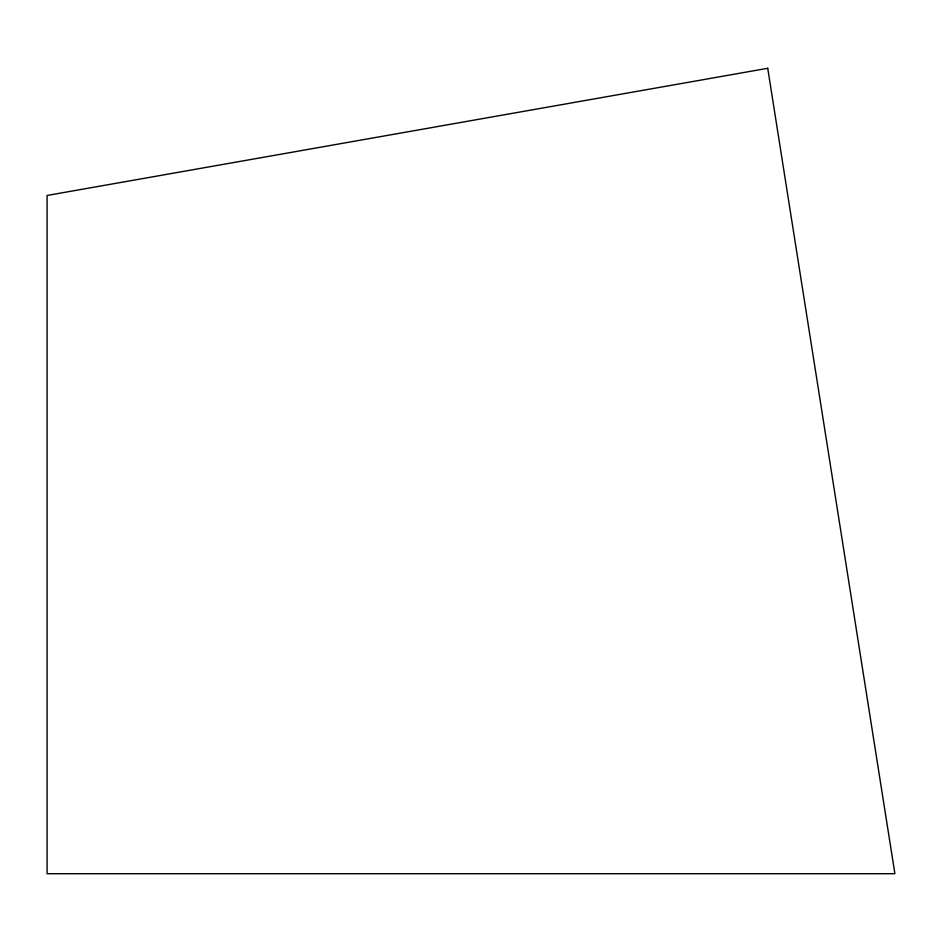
<?xml version="1.0" encoding="UTF-8"?>
<svg xmlns="http://www.w3.org/2000/svg" width="942" height="942" viewBox="0 0 942 942"><rect width="100%" height="100%" fill="white"/><g stroke="black" fill="none" stroke-linecap="round" stroke-linejoin="round"><path stroke-width="1.41" d="M767.73 68.295L47.1 195.465L47.1 873.705L894.9 873.705L767.73 68.295"/></g></svg>
